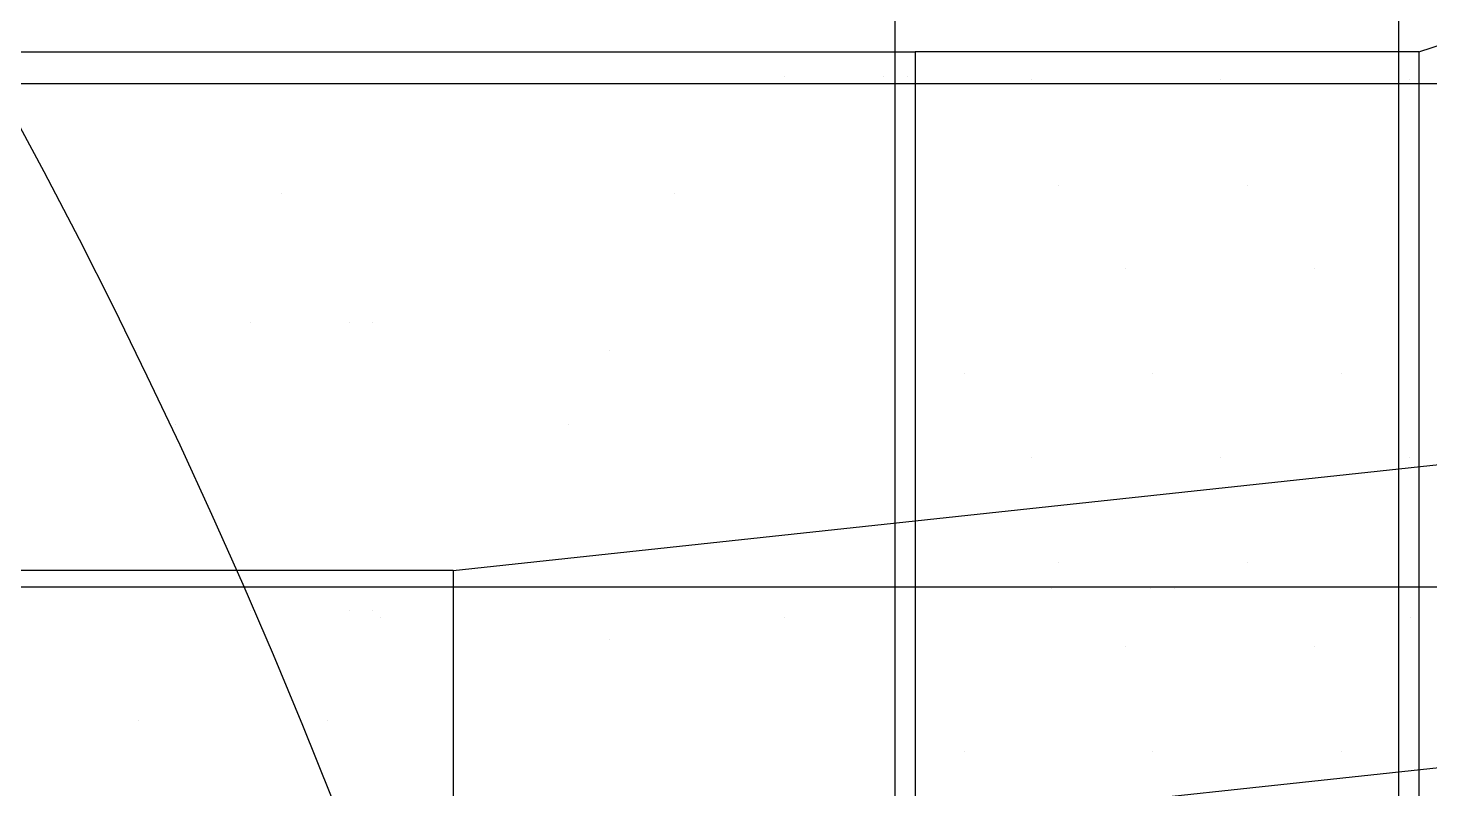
# Model space of a CAD drawing. Header units: inches. Extents: x -31 to 122, y -49 to 49.
# Drawn here: x 22.06 to 27.63, y 9.2 to 12.22 of the extents above; entities that cross this region are included whole.
import ezdxf
from ezdxf.enums import TextEntityAlignment as Align

# ---------------------------------------------------------------- set-up
doc = ezdxf.new("R2010")
doc.units = ezdxf.units.IN
doc.header["$MEASUREMENT"] = 0
for name, color, linetype in [('M-BLKA', 4, 'Continuous'), ('M-TRBX-AIRT', 4, 'Continuous'), ('M-TRBX-WTRT', 4, 'Continuous')]:
    doc.layers.add(name, color=color, linetype=linetype)
doc.styles.add('BRA-NRW1', font='romans.shx', dxfattribs={"width": 0.65, "height": 8})
doc.styles.add('BRA-NRW2', font='romans.shx', dxfattribs={"width": 0.6, "height": 7})

# ---------------------------------------------------------------- blocks, each defined once
blk = doc.blocks.new('HVRF37')
blk.add_circle((0, 0), 31)
blk = doc.blocks.new('HVRF31')
blk.add_circle((0, 0), 25)
blk = doc.blocks.new('hvtb19')
at = {"color": 4}
for p, q in [((25.0676, 12.0259), (25.0676, 12.0259)), ((22.9462, 9.9046), (22.9462, 9.9046))]:
    blk.add_line(p, q, dxfattribs=at)
blk = doc.blocks.new('hvtb16e')
blk.add_line((0, 12), (50, 12))
at = {"color": 4}
for p, q in [((24.3709, 10.9394), (24.3709, 10.9394)), ((27.5528, 9.8787), (27.5528, 9.8787))]:
    blk.add_line(p, q, dxfattribs=at)
blk = doc.blocks.new('hvtb16c')
blk.add_line((6, 12), (56, 12))
at = {"color": 4}
blk.add_line((23.4603, 9.8787), (23.4603, 9.8787), dxfattribs=at)
blk = doc.blocks.new('hvtb16')
blk.add_line((6, 12), (56, 12))
at = {"color": 4}
blk.add_line((25.0676, 9.8787), (25.0676, 9.8787), dxfattribs=at)
blk = doc.blocks.new('hvtb14e')
blk.add_line((0, 10), (50, 10))
at = {"color": 4}
blk.add_line((24.3709, 9.7922), (24.3709, 9.7922), dxfattribs=at)
blk = doc.blocks.new('hvtb14c')
blk.add_line((6, 10), (56, 10))
blk = doc.blocks.new('hvtb14')
blk.add_line((6, 10), (56, 10))
blk = doc.blocks.new('hvtb22e')
at = {"color": 4}
for p, q in [((23.4315, 11.0518), (23.4315, 11.0518)), ((26.6135, 9.9911), (26.6135, 9.9911))]:
    blk.add_line(p, q, dxfattribs=at)
blk = doc.blocks.new('hvtb22c')
at = {"color": 4}
for p, q in [((23.339, 11.0518), (23.339, 11.0518)), ((26.521, 9.9911), (26.521, 9.9911))]:
    blk.add_line(p, q, dxfattribs=at)
blk = doc.blocks.new('hvtb22')
at = {"color": 4}
for p, q in [((22.9462, 11.0518), (22.9462, 11.0518)), ((26.1282, 9.9911), (26.1282, 9.9911))]:
    blk.add_line(p, q, dxfattribs=at)
blk = doc.blocks.new('hvtb19e')
at = {"color": 4}
for p, q in [((25.5528, 12.0259), (25.5528, 12.0259)), ((23.4315, 9.9046), (23.4315, 9.9046))]:
    blk.add_line(p, q, dxfattribs=at)
blk = doc.blocks.new('hvtb19c')
at = {"color": 4}
for p, q in [((25.4603, 12.0259), (25.4603, 12.0259)), ((23.339, 9.9046), (23.339, 9.9046))]:
    blk.add_line(p, q, dxfattribs=at)
blk = doc.blocks.new('*X158')
at = {"color": 0}
for p, q in [((5085.15625, 2817.1875), (5085.15625, 2817.1875)), ((5086.71875, 2817.1875), (5086.71875, 2817.1875)), ((5084.375, 2815.625), (5084.375, 2815.625)), ((5085.9375, 2815.625), (5085.9375, 2815.625))]:
    blk.add_line(p, q, dxfattribs=at)
blk = doc.blocks.new('*X159')
at = {"color": 0}
for p, q in [((5045.625, 2951.25), (5045.625, 2951.25)), ((5046.375, 2951.25), (5046.375, 2951.25)), ((5045.25, 2950.5), (5045.25, 2950.5)), ((5046, 2950.5), (5046, 2950.5)), ((5046.75, 2950.5), (5046.75, 2950.5)), ((5045.625, 2949.75), (5045.625, 2949.75)), ((5046.375, 2949.75), (5046.375, 2949.75)), ((5045.25, 2949), (5045.25, 2949)), ((5046, 2949), (5046, 2949)), ((5046.75, 2949), (5046.75, 2949))]:
    blk.add_line(p, q, dxfattribs=at)
blk = doc.blocks.new('hvtbeav6n')
for p, q in [((25.5044, 18), (25.5044, 6)), ((27.5044, 18), (27.5044, -18))]:
    blk.add_line(p, q)
at = {"color": 8}
blk.add_blockref('*X158', (-5062.0886, -2805.6239), dxfattribs=at)
at = {"color": 4}
blk.add_blockref('*X159', (-5019.4708, -2939.654), dxfattribs=at)
blk = doc.blocks.new('*X163')
at = {"color": 0}
for p, q in [((5045.625, 2951.25), (5045.625, 2951.25)), ((5046.375, 2951.25), (5046.375, 2951.25)), ((5045.25, 2950.5), (5045.25, 2950.5)), ((5046, 2950.5), (5046, 2950.5)), ((5046.75, 2950.5), (5046.75, 2950.5)), ((5045.625, 2949.75), (5045.625, 2949.75)), ((5046.375, 2949.75), (5046.375, 2949.75)), ((5045.25, 2949), (5045.25, 2949)), ((5046, 2949), (5046, 2949)), ((5046.75, 2949), (5046.75, 2949))]:
    blk.add_line(p, q, dxfattribs=at)
blk = doc.blocks.new('*X162')
at = {"color": 0}
for p, q in [((5085.15625, 2817.1875), (5085.15625, 2817.1875)), ((5086.71875, 2817.1875), (5086.71875, 2817.1875)), ((5084.375, 2815.625), (5084.375, 2815.625)), ((5085.9375, 2815.625), (5085.9375, 2815.625))]:
    blk.add_line(p, q, dxfattribs=at)
blk = doc.blocks.new('hvtbeav6')
for p, q in [((25.5044, 18), (25.5044, 6)), ((27.5044, 18), (27.5044, -18))]:
    blk.add_line(p, q)
at = {"color": 8}
blk.add_blockref('*X162', (-5062.0886, -2805.6239), dxfattribs=at)
at = {"color": 4}
blk.add_blockref('*X163', (-5019.4708, -2939.654), dxfattribs=at)
blk = doc.blocks.new('*X167')
at = {"color": 0}
for p, q in [((5318.75, 2850), (5318.75, 2850)), ((5320.3125, 2850), (5320.3125, 2850))]:
    blk.add_line(p, q, dxfattribs=at)
blk = doc.blocks.new('*X166')
at = {"color": 0}
for p, q in [((3680.25, 30381), (3680.25, 30381)), ((3681, 30381), (3681, 30381)), ((3681.75, 30381), (3681.75, 30381)), ((3680.625, 30380.25), (3680.625, 30380.25)), ((3681.375, 30380.25), (3681.375, 30380.25)), ((3680.25, 30379.5), (3680.25, 30379.5)), ((3681, 30379.5), (3681, 30379.5)), ((3681.75, 30379.5), (3681.75, 30379.5)), ((3680.625, 30378.75), (3680.625, 30378.75)), ((3681.375, 30378.75), (3681.375, 30378.75))]:
    blk.add_line(p, q, dxfattribs=at)
blk = doc.blocks.new('hvtbeav5n')
for p, q in [((17.339, 12.125), (25.5845, 12.125)), ((25.5845, 12.125), (25.5845, 0)), ((27.5845, 12.125), (25.5845, 12.125)), ((27.5845, 12.125), (27.5845, -12.125))]:
    blk.add_line(p, q)
at = {"color": 4, "xscale": -1}
blk.add_blockref('*X166', (3707.7966, -30368.9862), dxfattribs=at)
at = {"color": 8}
blk.add_blockref('*X167', (-5296.1022, -2839.3556), dxfattribs=at)
blk = doc.blocks.new('*X169')
at = {"color": 0}
for p, q in [((3680.25, 30381), (3680.25, 30381)), ((3681, 30381), (3681, 30381)), ((3681.75, 30381), (3681.75, 30381)), ((3680.625, 30380.25), (3680.625, 30380.25)), ((3681.375, 30380.25), (3681.375, 30380.25)), ((3680.25, 30379.5), (3680.25, 30379.5)), ((3681, 30379.5), (3681, 30379.5)), ((3681.75, 30379.5), (3681.75, 30379.5)), ((3680.625, 30378.75), (3680.625, 30378.75)), ((3681.375, 30378.75), (3681.375, 30378.75))]:
    blk.add_line(p, q, dxfattribs=at)
blk = doc.blocks.new('*X170')
at = {"color": 0}
for p, q in [((5318.75, 2850), (5318.75, 2850)), ((5320.3125, 2850), (5320.3125, 2850))]:
    blk.add_line(p, q, dxfattribs=at)
blk = doc.blocks.new('hvtbeav5')
for p, q in [((27.5845, 12.125), (45.5845, 18)), ((17.339, 12.125), (25.5845, 12.125)), ((27.5845, 12.125), (25.5845, 12.125)), ((25.5845, 12.125), (25.5845, 0)), ((27.5845, 12.125), (27.5845, -12.125))]:
    blk.add_line(p, q)
at = {"color": 4, "xscale": -1}
blk.add_blockref('*X169', (3707.7966, -30368.9862), dxfattribs=at)
at = {"color": 8}
blk.add_blockref('*X170', (-5296.1022, -2839.3556), dxfattribs=at)
blk = doc.blocks.new('*X175')
at = {"color": 0}
for p, q in [((3688.5, 30429), (3688.5, 30429)), ((3689.25, 30429), (3689.25, 30429))]:
    blk.add_line(p, q, dxfattribs=at)
blk = doc.blocks.new('hvtbeav4')
for q in [(41.75, 12), (21.75, 10.065), (23.75, -10.065)]:
    blk.add_line((23.75, 10.065), q)
at = {"color": 4, "xscale": -1}
blk.add_blockref('*X175', (3711.75, -30419.5331), dxfattribs=at)
blk = doc.blocks.new('*X194')
at = {"color": 0}
for p, q in [((5045.625, 2951.25), (5045.625, 2951.25)), ((5046.375, 2951.25), (5046.375, 2951.25)), ((5045.25, 2950.5), (5045.25, 2950.5)), ((5046, 2950.5), (5046, 2950.5)), ((5046.75, 2950.5), (5046.75, 2950.5)), ((5045.625, 2949.75), (5045.625, 2949.75)), ((5046.375, 2949.75), (5046.375, 2949.75)), ((5045.25, 2949), (5045.25, 2949)), ((5046, 2949), (5046, 2949)), ((5046.75, 2949), (5046.75, 2949))]:
    blk.add_line(p, q, dxfattribs=at)
blk = doc.blocks.new('*X193')
at = {"color": 0}
for p, q in [((5085.15625, 2817.1875), (5085.15625, 2817.1875)), ((5086.71875, 2817.1875), (5086.71875, 2817.1875)), ((5084.375, 2815.625), (5084.375, 2815.625)), ((5085.9375, 2815.625), (5085.9375, 2815.625))]:
    blk.add_line(p, q, dxfattribs=at)
blk = doc.blocks.new('hvtbsav6n')
for p, q in [((25.5044, 18), (25.5044, 6)), ((27.5044, 18), (27.5044, -18))]:
    blk.add_line(p, q)
at = {"color": 8}
blk.add_blockref('*X193', (-5062.0886, -2805.6239), dxfattribs=at)
at = {"color": 4}
blk.add_blockref('*X194', (-5019.4708, -2939.654), dxfattribs=at)
blk = doc.blocks.new('*X197')
at = {"color": 0}
for p, q in [((5085.15625, 2817.1875), (5085.15625, 2817.1875)), ((5086.71875, 2817.1875), (5086.71875, 2817.1875)), ((5084.375, 2815.625), (5084.375, 2815.625)), ((5085.9375, 2815.625), (5085.9375, 2815.625))]:
    blk.add_line(p, q, dxfattribs=at)
blk = doc.blocks.new('*X198')
at = {"color": 0}
for p, q in [((5045.625, 2951.25), (5045.625, 2951.25)), ((5046.375, 2951.25), (5046.375, 2951.25)), ((5045.25, 2950.5), (5045.25, 2950.5)), ((5046, 2950.5), (5046, 2950.5)), ((5046.75, 2950.5), (5046.75, 2950.5)), ((5045.625, 2949.75), (5045.625, 2949.75)), ((5046.375, 2949.75), (5046.375, 2949.75)), ((5045.25, 2949), (5045.25, 2949)), ((5046, 2949), (5046, 2949)), ((5046.75, 2949), (5046.75, 2949))]:
    blk.add_line(p, q, dxfattribs=at)
blk = doc.blocks.new('hvtbsav6')
for p, q in [((25.5044, 18), (25.5044, 6)), ((27.5044, 18), (27.5044, -18))]:
    blk.add_line(p, q)
at = {"color": 8}
blk.add_blockref('*X197', (-5062.0886, -2805.6239), dxfattribs=at)
at = {"color": 4}
blk.add_blockref('*X198', (-5019.4708, -2939.654), dxfattribs=at)
blk = doc.blocks.new('*X201')
at = {"color": 0}
for p, q in [((3680.25, 30381), (3680.25, 30381)), ((3681, 30381), (3681, 30381)), ((3681.75, 30381), (3681.75, 30381)), ((3680.625, 30380.25), (3680.625, 30380.25)), ((3681.375, 30380.25), (3681.375, 30380.25)), ((3680.25, 30379.5), (3680.25, 30379.5)), ((3681, 30379.5), (3681, 30379.5)), ((3681.75, 30379.5), (3681.75, 30379.5)), ((3680.625, 30378.75), (3680.625, 30378.75)), ((3681.375, 30378.75), (3681.375, 30378.75))]:
    blk.add_line(p, q, dxfattribs=at)
blk = doc.blocks.new('*X202')
at = {"color": 0}
for p, q in [((5318.75, 2850), (5318.75, 2850)), ((5320.3125, 2850), (5320.3125, 2850))]:
    blk.add_line(p, q, dxfattribs=at)
blk = doc.blocks.new('hvtbsav5n')
for p, q in [((27.5845, 12.125), (45.5845, 18)), ((17.339, 12.125), (25.5845, 12.125)), ((27.5845, 12.125), (25.5845, 12.125)), ((25.5845, 12.125), (25.5845, 0)), ((27.5845, 12.125), (27.5845, -12.125))]:
    blk.add_line(p, q)
at = {"color": 4, "xscale": -1}
blk.add_blockref('*X201', (3707.7966, -30368.9862), dxfattribs=at)
at = {"color": 8}
blk.add_blockref('*X202', (-5296.1022, -2839.3556), dxfattribs=at)
blk = doc.blocks.new('*X205')
at = {"color": 0}
for p, q in [((5318.75, 2850), (5318.75, 2850)), ((5320.3125, 2850), (5320.3125, 2850))]:
    blk.add_line(p, q, dxfattribs=at)
blk = doc.blocks.new('*X204')
at = {"color": 0}
for p, q in [((3680.25, 30381), (3680.25, 30381)), ((3681, 30381), (3681, 30381)), ((3681.75, 30381), (3681.75, 30381)), ((3680.625, 30380.25), (3680.625, 30380.25)), ((3681.375, 30380.25), (3681.375, 30380.25)), ((3680.25, 30379.5), (3680.25, 30379.5)), ((3681, 30379.5), (3681, 30379.5)), ((3681.75, 30379.5), (3681.75, 30379.5)), ((3680.625, 30378.75), (3680.625, 30378.75)), ((3681.375, 30378.75), (3681.375, 30378.75))]:
    blk.add_line(p, q, dxfattribs=at)
blk = doc.blocks.new('hvtbsav5')
for p, q in [((27.5845, 12.125), (45.5845, 18)), ((17.339, 12.125), (25.5845, 12.125)), ((25.5845, 12.125), (25.5845, 0)), ((27.5845, 12.125), (25.5845, 12.125)), ((27.5845, 12.125), (27.5845, -12.125))]:
    blk.add_line(p, q)
at = {"color": 4, "xscale": -1}
blk.add_blockref('*X204', (3707.7966, -30368.9862), dxfattribs=at)
at = {"color": 8}
blk.add_blockref('*X205', (-5296.1022, -2839.3556), dxfattribs=at)
blk = doc.blocks.new('*X207')
at = {"color": 0}
for p, q in [((3688.5, 30429), (3688.5, 30429)), ((3689.25, 30429), (3689.25, 30429))]:
    blk.add_line(p, q, dxfattribs=at)
blk = doc.blocks.new('hvtbsav4n')
for q in [(41.75, 12), (21.75, 10.065), (23.75, -10.065)]:
    blk.add_line((23.75, 10.065), q)
at = {"color": 4, "xscale": -1}
blk.add_blockref('*X207', (3711.75, -30419.5331), dxfattribs=at)
blk = doc.blocks.new('hvtbsav4')
blk.add_line((23.625, 8.8481), (41.625, 10.7831))
blk = doc.blocks.new('TB-EV4')
blk.add_line((4.3311, 12), (106.0811, 12))
at = {"layer": 'M-BLKA', "style": 'BRA-NRW1', "width": 0.65}
for tag, p in [('BOXTYPE', (25.2061, 0)), ('SOUND', (88.0811, 0)), ('ATC', (20.9072, -30))]:
    blk.add_attdef(tag, text='', height=8, dxfattribs=at).set_placement(p, align=Align.MIDDLE_CENTER)
at = {"layer": 'M-TRBX-AIRT', "style": 'BRA-NRW1', "width": 0.65}
blk.add_attdef('AIR', text='', height=8, dxfattribs=at).set_placement((20.9072, -18), align=Align.MIDDLE_CENTER)
at = {"layer": 'M-TRBX-WTRT', "style": 'BRA-NRW1', "width": 0.65}
blk.add_attdef('WATER', text='', height=8, dxfattribs=at).set_placement((20.9072, -18), align=Align.MIDDLE_CENTER)
blk = doc.blocks.new('TB-VCVns16')
blk.add_line((6, 12), (30, 12))
at = {"layer": 'M-BLKA'}
for tag, height, style, width, p in [('BOXTYPE', 7, 'BRA-NRW2', 0.6, (16.4913, 0)), ('ATC', 8, 'BRA-NRW1', 0.65, (25.1305, -30.5203))]:
    blk.add_attdef(tag, text='', height=height, dxfattribs=dict(at, style=style, width=width)).set_placement(p, align=Align.MIDDLE_CENTER)
at = {"layer": 'M-TRBX-AIRT', "style": 'BRA-NRW1', "width": 0.65}
blk.add_attdef('AIR', text='', height=8, dxfattribs=at).set_placement((25.1305, -18.155), align=Align.MIDDLE_CENTER)
at = {"layer": 'M-TRBX-WTRT', "style": 'BRA-NRW1', "width": 0.65}
blk.add_attdef('WATER', text='', height=8, dxfattribs=at).set_placement((25.1305, -18.155), align=Align.MIDDLE_CENTER)
blk = doc.blocks.new('TB-VCVns14')
blk.add_line((6, 10), (30, 10))
at = {"layer": 'M-BLKA'}
for tag, height, style, width, p in [('BOXTYPE', 7, 'BRA-NRW2', 0.6, (16.5268, 0)), ('ATC', 8, 'BRA-NRW1', 0.65, (25.1305, -28.5203))]:
    blk.add_attdef(tag, text='', height=height, dxfattribs=dict(at, style=style, width=width)).set_placement(p, align=Align.MIDDLE_CENTER)
at = {"layer": 'M-TRBX-AIRT', "style": 'BRA-NRW1', "width": 0.65}
blk.add_attdef('AIR', text='', height=8, dxfattribs=at).set_placement((25.1305, -16.155), align=Align.MIDDLE_CENTER)
at = {"layer": 'M-TRBX-WTRT', "style": 'BRA-NRW1', "width": 0.65}
blk.add_attdef('WATER', text='', height=8, dxfattribs=at).set_placement((25.1305, -16.155), align=Align.MIDDLE_CENTER)
blk = doc.blocks.new('TB-VCV16')
blk.add_line((6, 12), (61, 12))
at = {"layer": 'M-BLKA', "style": 'BRA-NRW1', "width": 0.65}
for tag, p in [('BOXTYPE', (33.5, 0)), ('ATC', (25.1305, -30.5203))]:
    blk.add_attdef(tag, text='', height=8, dxfattribs=at).set_placement(p, align=Align.MIDDLE_CENTER)
at = {"layer": 'M-TRBX-AIRT', "style": 'BRA-NRW1', "width": 0.65}
blk.add_attdef('AIR', text='', height=8, dxfattribs=at).set_placement((25.1305, -18.155), align=Align.MIDDLE_CENTER)
at = {"layer": 'M-TRBX-WTRT', "style": 'BRA-NRW1', "width": 0.65}
blk.add_attdef('WATER', text='', height=8, dxfattribs=at).set_placement((25.1305, -18.155), align=Align.MIDDLE_CENTER)
blk = doc.blocks.new('TB-VCV14')
blk.add_line((6, 10), (61, 10))
at = {"layer": 'M-BLKA', "style": 'BRA-NRW1', "width": 0.65}
for tag, p in [('BOXTYPE', (33.5, 0)), ('ATC', (25.1305, -28.5203))]:
    blk.add_attdef(tag, text='', height=8, dxfattribs=at).set_placement(p, align=Align.MIDDLE_CENTER)
at = {"layer": 'M-TRBX-AIRT', "style": 'BRA-NRW1', "width": 0.65}
blk.add_attdef('AIR', text='', height=8, dxfattribs=at).set_placement((25.1305, -16.155), align=Align.MIDDLE_CENTER)
at = {"layer": 'M-TRBX-WTRT', "style": 'BRA-NRW1', "width": 0.65}
blk.add_attdef('WATER', text='', height=8, dxfattribs=at).set_placement((25.1305, -16.155), align=Align.MIDDLE_CENTER)
blk = doc.blocks.new('TB-VVE16')
blk.add_line((0, 12), (50, 12))
at = {"layer": 'M-BLKA', "style": 'BRA-NRW1', "width": 0.65}
for tag, p in [('BOXTYPE', (25, 0)), ('ATC', (19.1305, -30.5646))]:
    blk.add_attdef(tag, text='', height=8, dxfattribs=at).set_placement(p, align=Align.MIDDLE_CENTER)
at = {"layer": 'M-TRBX-AIRT', "style": 'BRA-NRW1', "width": 0.65}
blk.add_attdef('AIR', text='', height=8, dxfattribs=at).set_placement((19.1305, -18.1882), align=Align.MIDDLE_CENTER)
at = {"layer": 'M-TRBX-WTRT', "style": 'BRA-NRW1', "width": 0.65}
blk.add_attdef('WATER', text='', height=8, dxfattribs=at).set_placement((19.1305, -18.1882), align=Align.MIDDLE_CENTER)
blk = doc.blocks.new('TB-VVE14')
blk.add_line((0, 10), (50, 10))
at = {"layer": 'M-BLKA', "style": 'BRA-NRW1', "width": 0.65}
for tag, p in [('BOXTYPE', (25, 0)), ('ATC', (19.1305, -28.5203))]:
    blk.add_attdef(tag, text='', height=8, dxfattribs=at).set_placement(p, align=Align.MIDDLE_CENTER)
at = {"layer": 'M-TRBX-AIRT', "style": 'BRA-NRW1', "width": 0.65}
blk.add_attdef('AIR', text='', height=8, dxfattribs=at).set_placement((19.1305, -16.144), align=Align.MIDDLE_CENTER)
at = {"layer": 'M-TRBX-WTRT', "style": 'BRA-NRW1', "width": 0.65}
blk.add_attdef('WATER', text='', height=8, dxfattribs=at).set_placement((19.1305, -16.144), align=Align.MIDDLE_CENTER)
blk = doc.blocks.new('TB-VVR16')
blk.add_line((0, 12), (50, 12))
at = {"layer": 'M-BLKA', "style": 'BRA-NRW1', "width": 0.65}
for tag, p in [('BOXTYPE', (25, 0)), ('ATC', (19.1305, -30.5646))]:
    blk.add_attdef(tag, text='', height=8, dxfattribs=at).set_placement(p, align=Align.MIDDLE_CENTER)
at = {"layer": 'M-TRBX-AIRT', "style": 'BRA-NRW1', "width": 0.65}
blk.add_attdef('AIR', text='', height=8, dxfattribs=at).set_placement((19.1305, -18.1882), align=Align.MIDDLE_CENTER)
at = {"layer": 'M-TRBX-WTRT', "style": 'BRA-NRW1', "width": 0.65}
blk.add_attdef('WATER', text='', height=8, dxfattribs=at).set_placement((19.1305, -18.1882), align=Align.MIDDLE_CENTER)
blk = doc.blocks.new('TB-VVR14')
blk.add_line((0, 10), (50, 10))
at = {"layer": 'M-BLKA', "style": 'BRA-NRW1', "width": 0.65}
for tag, p in [('BOXTYPE', (25, 0)), ('ATC', (19.1305, -28.5646))]:
    blk.add_attdef(tag, text='', height=8, dxfattribs=at).set_placement(p, align=Align.MIDDLE_CENTER)
at = {"layer": 'M-TRBX-AIRT', "style": 'BRA-NRW1', "width": 0.65}
blk.add_attdef('AIR', text='', height=8, dxfattribs=at).set_placement((19.1305, -16.1882), align=Align.MIDDLE_CENTER)
at = {"layer": 'M-TRBX-WTRT', "style": 'BRA-NRW1', "width": 0.65}
blk.add_attdef('WATER', text='', height=8, dxfattribs=at).set_placement((19.1305, -16.1882), align=Align.MIDDLE_CENTER)

msp = doc.modelspace()

# ---------------------------------------------------------------- block references
for name in ['HVRF37', 'HVRF31', 'hvtbeav6n', 'hvtbeav6', 'hvtbeav5', 'hvtbsav6n', 'hvtbsav6', 'hvtbsav5n', 'hvtbsav5', 'hvtb22e', 'hvtb22c', 'hvtb22', 'hvtb19', 'hvtb19e', 'hvtb19c', 'hvtbeav5n', 'TB-VVE16', 'TB-VVR16', 'TB-EV4', 'TB-VCVns16', 'TB-VCV16', 'hvtb16e', 'hvtb16c', 'hvtb16', 'hvtbeav4', 'hvtbsav4n', 'hvtbsav4', 'TB-VVE14', 'TB-VVR14', 'TB-VCVns14', 'TB-VCV14', 'hvtb14e', 'hvtb14c', 'hvtb14']:
    msp.add_blockref(name, (0, 0))

doc.saveas('drawing.dxf')
